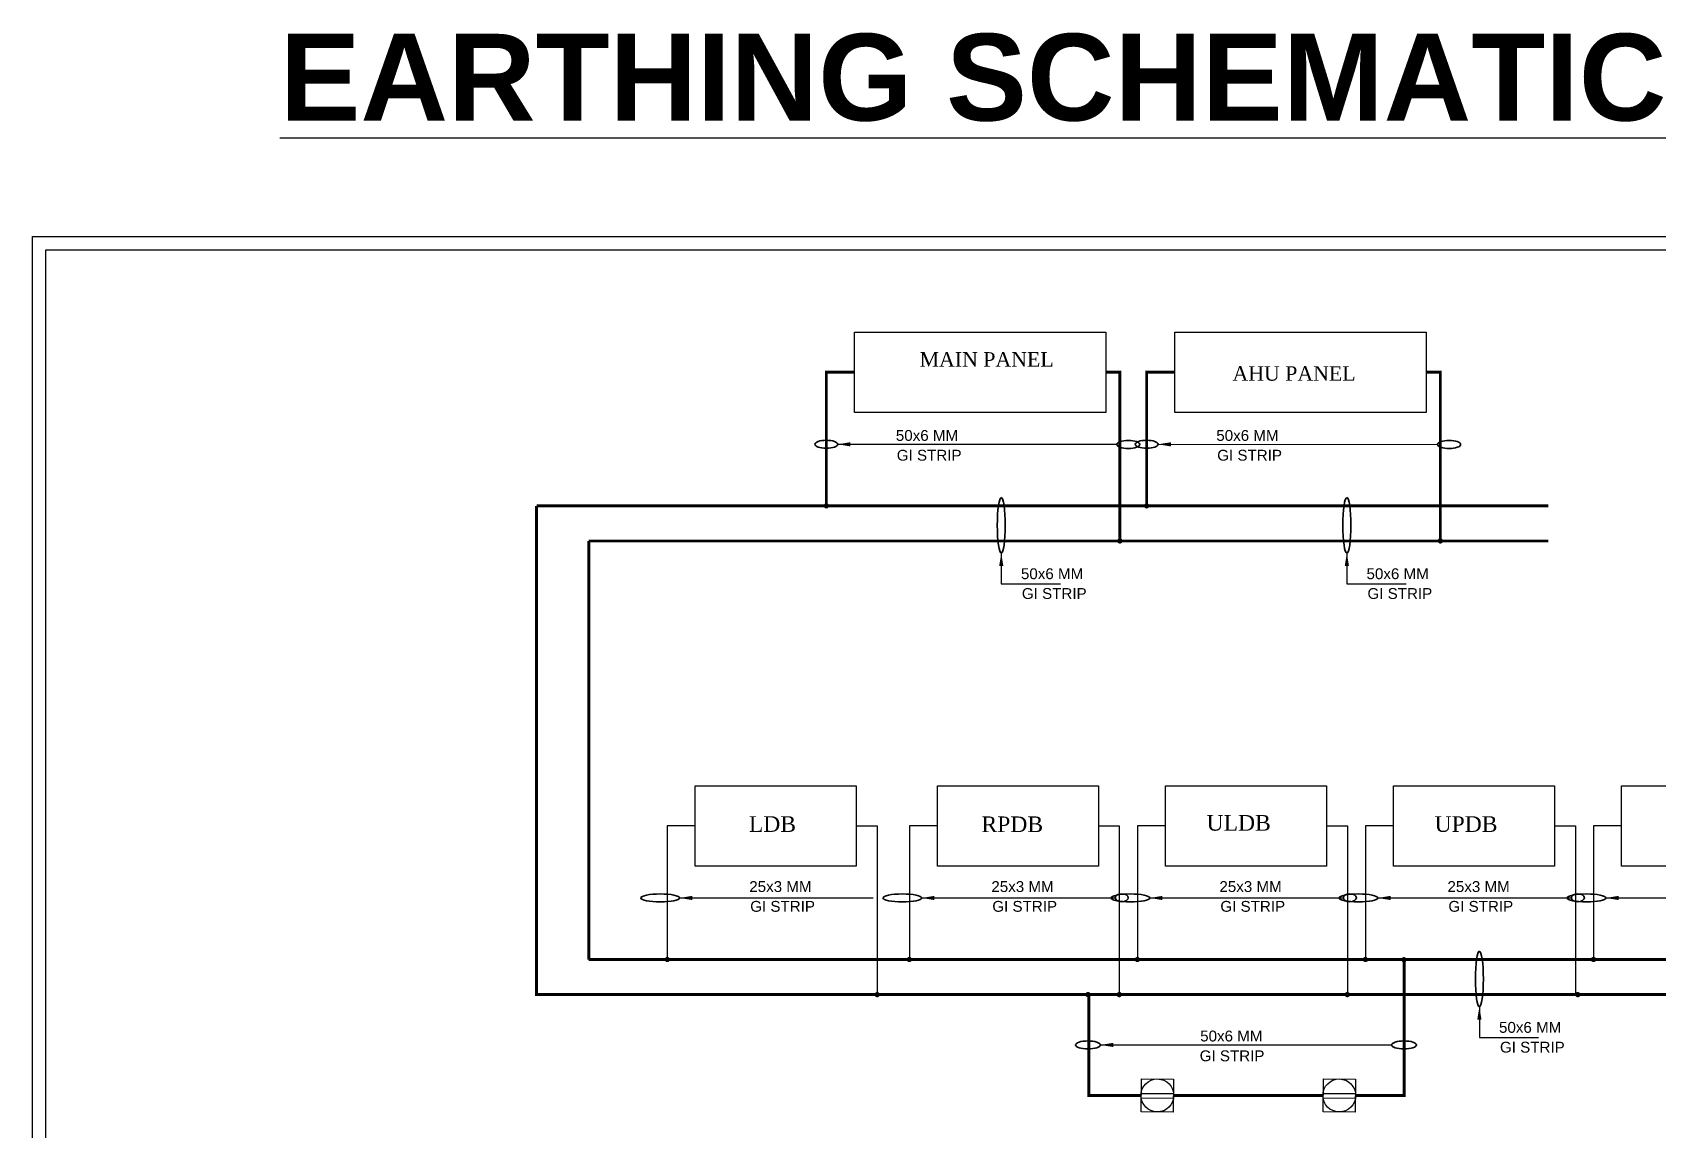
# Model space of a CAD drawing. Extents: x 3550807 to 4078732, y -628171 to -515859.
# Drawn here: x 3819054 to 3847155, y -534827 to -515859 of the extents above; entities that cross this region are included whole.
import ezdxf
from ezdxf.enums import TextEntityAlignment as Align

# ---------------------------------------------------------------- set-up
doc = ezdxf.new("R2010")
doc.units = 0
doc.header["$LTSCALE"] = 6
doc.header["$MEASUREMENT"] = 0
doc.layers.get('0').update_dxf_attribs({"linetype": 'CONTINUOUS'})
doc.layers.add('EP', color=3, linetype='CONTINUOUS')
doc.layers.add('TITLE', color=7, linetype='CONTINUOUS')
doc.styles.add('ARIAL', font='arial.ttf')
doc.styles.add('ROMANS', font='romans.shx')
doc.styles.get("Standard").update_dxf_attribs({"font": 'SIMPLEX'})
doc.styles.add('TIMES_R', font='times.ttf', dxfattribs={"height": 1.25})
doc.linetypes.add('GI_CABLE_SUPPLY', pattern='A,12.7,-5.08,["GI",Standard,S=2.54,R=0,X=-2.54,Y=-1.27],-5.08', length=22.86)
doc.dimstyles.new('cab.dim', dxfattribs={"dimscale": 1.1, "dimtxt": 115, "dimasz": 100, "dimexe": 10, "dimexo": 50, "dimgap": 35, "dimtad": 1, "dimdec": 0, "dimzin": 0, "dimdsep": 46, "dimtxsty": 'ROMANS', "dimcen": 0, "dimdle": 100, "dimclrd": 8, "dimclre": 8, "dimclrt": 7, "dimadec": 0, "dimazin": 0, "dimtfac": 1, "dimtdec": 0, "dimtofl": 0, "dimtmove": 0, "dimatfit": 3, "dimfxl": 0, "dimtolj": 1, "dimtzin": 0, "dimarcsym": 0})

# ---------------------------------------------------------------- blocks, each defined once
blk = doc.blocks.new('EPP')
at = {"layer": 'EP'}
for p, q in [((-6452.69, 4630.08), (-6461.87, 4630.01)), ((-6461.87, 4630.01), (-6461.81, 4621.08)), ((-6457.81, 4630.04), (-6457.75, 4621.11)), ((-6456.57, 4630.05), (-6456.51, 4621.12)), ((-6452.63, 4621.15), (-6452.69, 4630.08)), ((-6461.81, 4621.08), (-6452.63, 4621.15))]:
    blk.add_line(p, q, dxfattribs=at)
at = {"layer": 'EP', "extrusion": (0, 0, -1)}
blk.add_ellipse((-6457.25, 4625.58), major_axis=(-0.03, 4.59), ratio=0.999999, start_param=3.14159219408171, end_param=9.424777501261296, dxfattribs=at)

msp = doc.modelspace()

# ---------------------------------------------------------------- linework, layer by layer
for points in [[(3864134.8, -519387.1), (3864134.8, -551398.5), (3819053.6, -551398.5), (3819053.6, -519387.1)], [(3863903, -519618.9), (3863903, -551166.7), (3819285.5, -551166.7), (3819285.5, -519618.9)]]:
    msp.add_lwpolyline(points, close=True)
at = {"layer": 'EP', "color": 6}
for points in [[(3837615.6, -522426.7), (3833265.7, -522426.7), (3833265.7, -521038.9), (3837615.6, -521038.9)], [(3837615.6, -522426.7), (3833265.7, -522426.7), (3833265.7, -521038.9), (3837615.6, -521038.9)], [(3843156.9, -522426.7), (3838807.1, -522426.7), (3838807.1, -521038.9), (3843156.9, -521038.9)], [(3843156.9, -522426.7), (3838807.1, -522426.7), (3838807.1, -521038.9), (3843156.9, -521038.9)], [(3833299.2, -530271.1), (3830515.9, -530271.1), (3830515.9, -528883.3), (3833299.2, -528883.3)], [(3833299.2, -530271.1), (3830515.9, -530271.1), (3830515.9, -528883.3), (3833299.2, -528883.3)], [(3837485.5, -530271.1), (3834702.2, -530271.1), (3834702.2, -528883.3), (3837485.5, -528883.3)], [(3837485.5, -530271.1), (3834702.2, -530271.1), (3834702.2, -528883.3), (3837485.5, -528883.3)], [(3841429.1, -530271.1), (3838645.9, -530271.1), (3838645.9, -528883.3), (3841429.1, -528883.3)], [(3841429.1, -530271.1), (3838645.9, -530271.1), (3838645.9, -528883.3), (3841429.1, -528883.3)], [(3845372.7, -530271.1), (3842589.5, -530271.1), (3842589.5, -528883.3), (3845372.7, -528883.3)], [(3845372.7, -530271.1), (3842589.5, -530271.1), (3842589.5, -528883.3), (3845372.7, -528883.3)], [(3849316.3, -530271.1), (3846533.1, -530271.1), (3846533.1, -528883.3), (3849316.3, -528883.3)], [(3849316.3, -530271.1), (3846533.1, -530271.1), (3846533.1, -528883.3), (3849316.3, -528883.3)]]:
    msp.add_lwpolyline(points, close=True, dxfattribs=at)
at = {"layer": 'EP', "color": 1, "linetype": 'GI_CABLE_SUPPLY', "ltscale": 10, "const_width": 50}
for points in [[(3833265.7, -521732.8), (3832780.4, -521732.8), (3832780.4, -524043.7)], [(3837615.6, -521732.8), (3837858.2, -521732.8), (3837858.2, -524650.4)], [(3838807.1, -521732.8), (3838321.7, -521732.8), (3838321.7, -524043.7)], [(3843156.9, -521732.8), (3843399.6, -521732.8), (3843399.6, -524650.4)], [(3827771, -524043.7), (3845269.4, -524043.7)], [(3851288.4, -532494.8), (3827771, -532494.8), (3827771, -524043.7)], [(3828673.5, -524650.4), (3845269.4, -524650.4)], [(3828673.5, -531888.1), (3828673.5, -524650.4)], [(3828673.5, -531888.1), (3851354.8, -531888.1)], [(3841943.5, -534238.8), (3842772.2, -534238.8), (3842772.2, -531888.1)], [(3838221.2, -534238.8), (3837320.3, -534238.8), (3837320.3, -532494.8)], [(3838798.6, -534238.8), (3841358.5, -534238.8)]]:
    msp.add_lwpolyline(points, dxfattribs=at)
at = {"layer": 'EP', "color": 7, "lineweight": 35, "const_width": 44.5}
for points in [[(3832757, -524043.7, 1), (3832803.8, -524043.7, 1)], [(3838298.3, -524043.7, 1), (3838345.1, -524043.7, 1)], [(3837834.8, -524650.4, 1), (3837881.6, -524650.4, 1)], [(3843376.2, -524650.4, 1), (3843423, -524650.4, 1)], [(3830007.2, -531888.1, 1), (3830054, -531888.1, 1)], [(3834193.5, -531888.1, 1), (3834240.3, -531888.1, 1)], [(3838137.1, -531888.1, 1), (3838183.9, -531888.1, 1)], [(3842080.8, -531888.1, 1), (3842127.6, -531888.1, 1)], [(3842746.1, -531891.3, 1), (3842792.9, -531891.3, 1)], [(3846024.4, -531888.1, 1), (3846071.2, -531888.1, 1)], [(3833637.6, -532494.8, 1), (3833684.3, -532494.8, 1)], [(3837281.9, -532494.8, 1), (3837328.6, -532494.8, 1)], [(3837823.8, -532494.8, 1), (3837870.6, -532494.8, 1)], [(3841767.5, -532494.8, 1), (3841814.3, -532494.8, 1)], [(3845752, -532494.8, 1), (3845798.8, -532494.8, 1)]]:
    msp.add_lwpolyline(points, format="xyb", close=True, dxfattribs=at)
at = {"layer": 'EP', "color": 5}
for points in [[(3830515.9, -529577.2), (3830030.6, -529577.2), (3830030.6, -531888.1)], [(3833299.2, -529577.2), (3833660.9, -529577.2), (3833660.9, -532494.8)], [(3834702.2, -529577.2), (3834216.9, -529577.2), (3834216.9, -531888.1)], [(3837485.5, -529577.2), (3837847.2, -529577.2), (3837847.2, -532494.8)], [(3838645.9, -529577.2), (3838160.5, -529577.2), (3838160.5, -531888.1)], [(3841429.1, -529577.2), (3841790.9, -529577.2), (3841790.9, -532494.8)], [(3842589.5, -529577.2), (3842104.2, -529577.2), (3842104.2, -531888.1)], [(3845372.7, -529577.2), (3845734.5, -529577.2), (3845734.5, -532494.8)], [(3846533.1, -529577.2), (3846047.8, -529577.2), (3846047.8, -531888.1)]]:
    msp.add_lwpolyline(points, dxfattribs=at)
at = {"layer": 'EP', "color": 7, "lineweight": 35, "extrusion": (0, 0, -1)}
for centre, major_axis, ratio in [((3832780.4, -522979.3), (-198.8, 0), 0.3480334), ((3838004.1, -522981.6), (-198.8, 0), 0.3480334), ((3838321.7, -522979.3), (-198.8, 0), 0.3480334), ((3843551.6, -522981.6), (-198.8, 0), 0.3480334), ((3835806.6, -524380.5), (0, 481.4), 0.1437623), ((3841782.7, -524380.5), (0, 481.4), 0.1437623), ((3829909.4, -530823.7), (-335, 0), 0.2065872), ((3834095.7, -530823.7), (-335, 0), 0.2065872), ((3838039.4, -530823.7), (-335, 0), 0.2065872), ((3837890.6, -530820.1), (-112.4, 0), 0.6155194), ((3841983, -530823.7), (-335, 0), 0.2065872), ((3841834.3, -530820.1), (-112.4, 0), 0.6155194), ((3845926.6, -530823.7), (-335, 0), 0.2065872), ((3845777.9, -530820.1), (-112.4, 0), 0.6155194), ((3844074.1, -532225), (0, 481.4), 0.1437623), ((3837305.2, -533365.1), (-216.2, 0), 0.320065), ((3842771.5, -533365.1), (-216.2, 0), 0.320065)]:
    msp.add_ellipse(centre, major_axis=major_axis, ratio=ratio, dxfattribs=at)

# ---------------------------------------------------------------- block references
at = {"layer": 'EP', "color": 1, "lineweight": -2, "xscale": -62.05976694199475, "yscale": 62.05976694199477, "zscale": 62.05976694199477, "rotation": 90.04722843635732}
for p in [(4125898.9, -934737.5, 0), (4129043.7, -934737.5, 0)]:
    msp.add_blockref('EPP', p, dxfattribs=at)

# ---------------------------------------------------------------- texts
at = {"layer": 'EP', "color": 7, "style": 'TIMES_R'}
for s, height, p in [('MAIN PANEL', 250, (3835553.6, -521635.8)), ('AHU PANEL', 250, (3840869.4, -521879.2)), ('LDB', 270, (3831849.3, -529680.7)), ('RPDB', 270, (3835997.1, -529684.2)), ('ULDB', 270, (3839912.2, -529659.7)), ('UPDB', 270, (3843843.8, -529681.2))]:
    msp.add_text(s, height=height, dxfattribs=at).set_placement(p, align=Align.CENTER)
at = {"layer": 'EP', "color": 7, "lineweight": -3, "style": 'ARIAL'}
for s, p in [('50x6 MM ', (3833983.4, -522919.9)), ('50x6 MM ', (3839524.8, -522919.9)), ('GI STRIP', (3833999.6, -523262)), ('GI STRIP', (3839541, -523262)), ('50x6 MM ', (3836146.5, -525311.1)), ('50x6 MM ', (3842122.6, -525311.1)), ('GI STRIP', (3836162.7, -525653.2)), ('GI STRIP', (3842138.8, -525653.2)), ('25x3 MM ', (3831448.7, -530720.3)), ('25x3 MM ', (3835635, -530720.3)), ('25x3 MM ', (3839578.7, -530720.3)), ('25x3 MM ', (3843522.3, -530720.3)), ('GI STRIP', (3831464.9, -531062.4)), ('GI STRIP', (3835651.2, -531062.4)), ('GI STRIP', (3839594.9, -531062.4)), ('GI STRIP', (3843538.5, -531062.4)), ('50x6 MM ', (3844414, -533155.5)), ('50x6 MM ', (3839246.2, -533304.9)), ('GI STRIP', (3844430.2, -533497.6)), ('GI STRIP', (3839237.4, -533647))]:
    msp.add_text(s, height=187.5, dxfattribs=at).set_placement(p)
at = {"layer": 'TITLE', "color": 6, "insert": (3839916, -515880.9), "char_height": 1500, "width": 36564.74, "attachment_point": 2, "style": 'ARIAL'}
msp.add_mtext('{\\L\\fArial|b1|i0|c0|p34;EARTHING SCHEMATIC LAYOUT}', dxfattribs=at)

# ---------------------------------------------------------------- leaders
at = {"layer": 'EP'}
for points in [[(3832978.7, -522979.3), (3837805.4, -522979.3)], [(3838520.1, -522979.3), (3843352.8, -522981.1)], [(3835806.6, -524861.9), (3835806.6, -525393.5), (3836829.4, -525393.5)], [(3841782.7, -524861.9), (3841782.7, -525393.5), (3842805.5, -525393.5)], [(3830243.9, -530823.7), (3833591.9, -530820.1)], [(3834430.2, -530823.7), (3837778.2, -530820.1)], [(3838373.8, -530823.7), (3841721.8, -530820.1)], [(3842317.5, -530823.7), (3845665.5, -530820.1)], [(3846261.1, -530823.7), (3849609.1, -530820.1)], [(3844074.1, -532706.3), (3844074.1, -533237.9), (3845096.9, -533237.9)], [(3837521.5, -533365.1), (3842555.3, -533365.1)]]:
    msp.add_leader(points, dimstyle='cab.dim', override={"dimasz": 200, "dimtad": 0, "dimclrd": 7}, dxfattribs=at)

doc.saveas('drawing.dxf')
